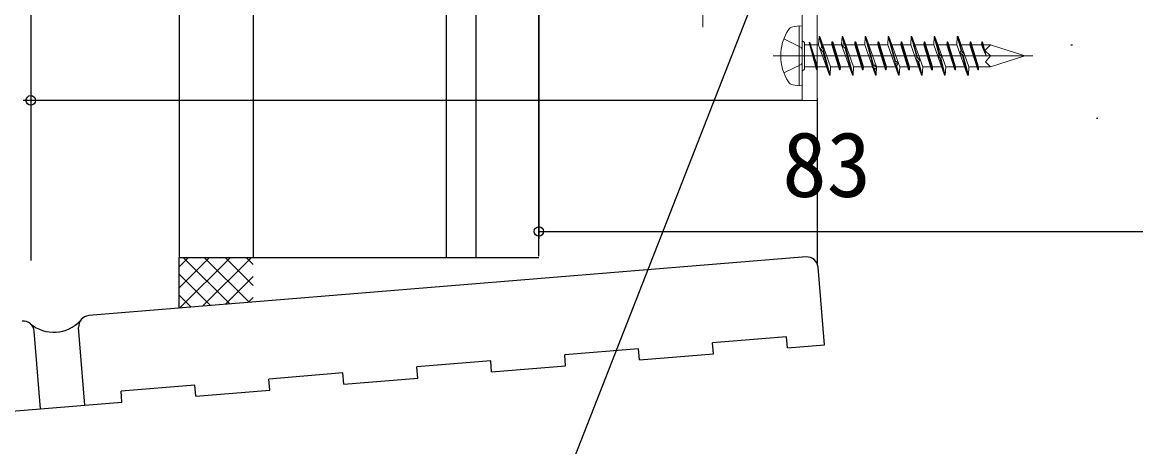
# Model space of a CAD drawing. Units: millimetres, scale not verified. Extents: x -525 to 525, y -783 to 779.
# Drawn here: x -439.2 to -289.1, y -167.9 to -110.7 of the extents above; entities that cross this region are included whole.
import ezdxf
from ezdxf.enums import TextEntityAlignment as Align

# ---------------------------------------------------------------- set-up
doc = ezdxf.new("R2010")
doc.units = ezdxf.units.MM
doc.header["$LTSCALE"] = 4
doc.layers.add('0-2_YKK_11', color=190, linetype='Continuous', lineweight=18)
doc.layers.add('0-5_YKK_13', color=4, linetype='Continuous', lineweight=18)
for name, color, linetype in [('0-4_YKK_12', 2, 'Continuous'), ('0-6_YKK_D', 6, 'Continuous'), ('0-8_YSS_K', 3, 'Continuous'), ('0-9_YSS_KE', 3, 'Continuous')]:
    doc.layers.add(name, color=color, linetype=linetype)
doc.styles.add('ＭＳ ゴシック', font='')
doc.styles.get('ＭＳ ゴシック').set_extended_font_data('MS Gothic')

msp = doc.modelspace()

# ---------------------------------------------------------------- linework, layer by layer
at = {"layer": '0-2_YKK_11'}
msp.add_lwpolyline([(-357.042, -96.217), (-332.042, -96.217), (-332.042, -121.217), (-334.042, -121.217), (-334.042, -98.217), (-357.042, -98.217)], close=True, dxfattribs=at)
at = {"layer": '0-4_YKK_12'}
for p, q in [((-418.042, 122.823), (-418.042, -142.405)), ((-408.031, -142.404), (-408.031, 122.823)), ((-381.992, -142.4), (-381.992, 122.823)), ((-377.992, -142.4), (-377.992, 122.823)), ((-369.542, -142.217), (-369.542, 122.823)), ((-418.042, -142.405), (-369.542, -142.398))]:
    msp.add_line(p, q, dxfattribs=at)
at = {"layer": '0-5_YKK_13'}
for p, q in [((-347.428, -91.561), (-347.428, -111.362)), ((-334.442, -111.155), (-335.313, -111.308)), ((-334.442, -111.155), (-334.442, -119.279)), ((-334.442, -111.155), (-334.042, -111.225)), ((-334.042, -111.225), (-334.042, -119.208)), ((-336.522, -112.917), (-334.185, -114.072)), ((-333.742, -113.417), (-334.042, -113.17)), ((-333.742, -113.417), (-333.742, -117.017)), ((-333.042, -113.717), (-333.742, -113.717)), ((-333.123, -113.417), (-332.131, -117.117)), ((-333.123, -113.417), (-333.019, -113.417)), ((-333.019, -113.417), (-332.028, -117.117)), ((-332.007, -116.717), (-333.019, -113.417)), ((-332.927, -113.717), (-331.842, -113.717)), ((-331.784, -112.617), (-331.842, -113.717)), ((-331.842, -113.717), (-330.391, -117.817)), ((-331.784, -112.617), (-331.68, -112.617)), ((-331.395, -114.069), (-331.784, -112.617)), ((-331.68, -112.617), (-331.269, -114.154)), ((-330.229, -116.717), (-331.68, -112.617)), ((-331.611, -114.368), (-331.459, -114.026)), ((-331.095, -114.27), (-331.459, -114.026)), ((-331.291, -113.717), (-330.064, -113.717)), ((-330.043, -113.317), (-330.064, -113.717)), ((-330.064, -113.717), (-329.025, -117.117)), ((-330.043, -113.317), (-329.025, -117.117)), ((-330.043, -113.317), (-329.94, -113.317)), ((-329.94, -113.317), (-328.922, -117.117)), ((-328.901, -116.717), (-329.94, -113.317)), ((-329.818, -113.717), (-328.736, -113.717)), ((-328.678, -112.617), (-328.736, -113.717)), ((-328.736, -113.717), (-327.285, -117.817)), ((-328.678, -112.617), (-328.408, -113.626)), ((-328.678, -112.617), (-328.575, -112.617)), ((-328.674, -113.891), (-328.522, -113.549)), ((-328.674, -113.891), (-328.158, -113.793)), ((-328.674, -113.891), (-328.31, -114.135)), ((-328.575, -112.617), (-328.282, -113.71)), ((-327.124, -116.717), (-328.575, -112.617)), ((-328.158, -113.793), (-328.522, -113.549)), ((-328.158, -113.793), (-328.31, -114.135)), ((-328.221, -113.935), (-327.181, -117.817)), ((-328.185, -113.717), (-326.96, -113.717)), ((-326.939, -113.317), (-326.96, -113.717)), ((-326.96, -113.717), (-325.919, -117.117)), ((-326.938, -113.317), (-325.919, -117.117)), ((-326.938, -113.317), (-326.834, -113.317)), ((-326.834, -113.317), (-325.816, -117.117)), ((-325.797, -116.717), (-326.834, -113.317)), ((-326.712, -113.717), (-325.63, -113.717)), ((-325.572, -112.617), (-325.63, -113.717)), ((-325.63, -113.717), (-324.179, -117.817)), ((-325.572, -112.617), (-325.469, -112.617)), ((-325.572, -112.617), (-324.499, -116.624)), ((-324.018, -116.717), (-325.469, -112.617)), ((-325.469, -112.617), (-324.434, -116.478)), ((-325.079, -113.717), (-323.856, -113.717)), ((-323.835, -113.317), (-323.856, -113.717)), ((-323.856, -113.717), (-322.814, -117.117)), ((-323.832, -113.317), (-322.814, -117.117)), ((-323.832, -113.317), (-323.728, -113.317)), ((-323.728, -113.317), (-322.71, -117.117)), ((-322.692, -116.717), (-323.728, -113.317)), ((-323.606, -113.717), (-322.524, -113.717)), ((-322.466, -112.617), (-322.524, -113.717)), ((-322.524, -113.717), (-321.073, -117.817)), ((-322.466, -112.617), (-321.536, -116.089)), ((-322.466, -112.617), (-322.363, -112.617)), ((-322.363, -112.617), (-321.471, -115.944)), ((-320.912, -116.717), (-322.363, -112.617)), ((-321.974, -113.717), (-320.752, -113.717)), ((-320.731, -113.317), (-320.752, -113.717)), ((-320.752, -113.717), (-319.708, -117.117)), ((-320.726, -113.317), (-319.708, -117.117)), ((-320.726, -113.317), (-320.622, -113.317)), ((-320.622, -113.317), (-319.604, -117.117)), ((-319.588, -116.717), (-320.622, -113.317)), ((-320.501, -113.717), (-319.418, -113.717)), ((-319.361, -112.617), (-319.418, -113.717)), ((-319.418, -113.717), (-317.967, -117.817)), ((-319.361, -112.617), (-318.573, -115.555)), ((-319.361, -112.617), (-319.257, -112.617)), ((-319.257, -112.617), (-318.489, -115.484)), ((-317.806, -116.717), (-319.257, -112.617)), ((-318.868, -113.717), (-317.647, -113.717)), ((-317.626, -113.317), (-317.647, -113.717)), ((-317.647, -113.717), (-316.602, -117.117)), ((-317.62, -113.317), (-316.602, -117.117)), ((-317.62, -113.317), (-317.517, -113.317)), ((-317.517, -113.317), (-316.498, -117.117)), ((-316.484, -116.717), (-317.517, -113.317)), ((-317.395, -113.717), (-316.312, -113.717)), ((-316.255, -112.617), (-316.312, -113.717)), ((-316.312, -113.717), (-314.861, -117.817)), ((-316.255, -112.617), (-315.611, -115.02)), ((-316.255, -112.617), (-316.151, -112.617)), ((-316.151, -112.617), (-315.502, -115.041)), ((-314.7, -116.717), (-316.151, -112.617)), ((-315.762, -113.717), (-314.543, -113.717)), ((-314.522, -113.317), (-314.543, -113.717)), ((-314.543, -113.717), (-313.496, -117.117)), ((-314.514, -113.317), (-313.496, -117.117)), ((-314.514, -113.317), (-314.411, -113.317)), ((-314.411, -113.317), (-313.393, -117.117)), ((-314.411, -113.317), (-313.38, -116.717)), ((-314.289, -113.717), (-313.207, -113.717)), ((-313.149, -112.617), (-313.207, -113.717)), ((-313.207, -113.717), (-311.756, -117.817)), ((-313.149, -112.617), (-312.641, -114.513)), ((-313.149, -112.617), (-313.045, -112.617)), ((-313.045, -112.617), (-312.515, -114.597)), ((-311.594, -116.717), (-313.045, -112.617)), ((-312.656, -113.717), (-311.439, -113.717)), ((-311.418, -113.317), (-311.439, -113.717)), ((-311.439, -113.717), (-310.39, -117.117)), ((-311.409, -113.317), (-310.39, -117.117)), ((-311.409, -113.317), (-311.305, -113.317)), ((-311.305, -113.317), (-310.287, -117.117)), ((-310.275, -116.717), (-311.305, -113.317)), ((-311.184, -113.717), (-309.877, -113.717)), ((-309.856, -113.317), (-309.526, -114.546)), ((-309.856, -113.317), (-309.752, -113.317)), ((-309.752, -113.317), (-309.243, -115.217)), ((-309.645, -113.717), (-308.659, -113.717)), ((-304.042, -115.217), (-308.659, -113.717)), ((-337.962, -115.217), (-302.971, -115.217)), ((-334.185, -114.072), (-334.042, -114.34)), ((-331.611, -114.368), (-331.095, -114.27)), ((-331.611, -114.368), (-331.247, -114.611)), ((-330.391, -117.817), (-331.25, -114.61)), ((-331.095, -114.27), (-331.247, -114.611)), ((-331.184, -114.469), (-330.287, -117.817)), ((-328.286, -114.08), (-327.285, -117.817)), ((-318.682, -115.798), (-318.53, -115.457)), ((-318.166, -115.7), (-318.53, -115.457)), ((-315.744, -115.322), (-315.593, -114.98)), ((-315.229, -115.223), (-315.744, -115.322)), ((-315.744, -115.322), (-315.381, -115.565)), ((-315.229, -115.223), (-315.593, -114.98)), ((-315.483, -115.496), (-314.861, -117.817)), ((-315.229, -115.223), (-315.381, -115.565)), ((-315.369, -115.538), (-314.758, -117.817)), ((-312.807, -114.845), (-312.656, -114.503)), ((-312.292, -114.746), (-312.807, -114.845)), ((-312.807, -114.845), (-312.444, -115.088)), ((-312.292, -114.746), (-312.656, -114.503)), ((-312.496, -115.053), (-311.756, -117.817)), ((-312.292, -114.746), (-312.444, -115.088)), ((-312.406, -115.003), (-311.652, -117.817)), ((-308.659, -115.217), (-309.344, -116.036)), ((-304.042, -115.217), (-308.659, -116.717)), ((-308.659, -115.217), (-304.042, -115.217)), ((-336.522, -117.517), (-334.185, -116.362)), ((-334.185, -116.362), (-334.042, -116.094)), ((-333.742, -117.017), (-334.042, -117.263)), ((-333.742, -116.717), (-332.238, -116.717)), ((-332.028, -117.117), (-332.007, -116.717)), ((-332.007, -116.717), (-330.78, -116.717)), ((-330.287, -117.817), (-330.229, -116.717)), ((-330.229, -116.717), (-329.148, -116.717)), ((-328.922, -117.117), (-328.901, -116.717)), ((-328.901, -116.717), (-327.674, -116.717)), ((-327.181, -117.817), (-327.124, -116.717)), ((-327.124, -116.717), (-326.042, -116.717)), ((-325.797, -116.717), (-325.817, -117.117)), ((-325.797, -116.717), (-324.568, -116.717)), ((-324.556, -116.752), (-324.404, -116.41)), ((-324.04, -116.653), (-324.556, -116.752)), ((-324.556, -116.752), (-324.192, -116.995)), ((-324.444, -116.827), (-324.179, -117.817)), ((-324.04, -116.653), (-324.404, -116.41)), ((-324.318, -116.911), (-324.075, -117.817)), ((-324.04, -116.653), (-324.192, -116.995)), ((-324.075, -117.817), (-324.018, -116.717)), ((-324.018, -116.717), (-322.936, -116.717)), ((-322.692, -116.717), (-322.713, -117.117)), ((-322.692, -116.717), (-321.462, -116.717)), ((-321.619, -116.275), (-321.467, -115.933)), ((-321.619, -116.275), (-321.103, -116.177)), ((-321.619, -116.275), (-321.255, -116.519)), ((-321.103, -116.177), (-321.467, -115.933)), ((-321.457, -116.383), (-321.073, -117.817)), ((-321.331, -116.468), (-320.97, -117.817)), ((-321.103, -116.177), (-321.255, -116.519)), ((-320.97, -117.817), (-320.912, -116.717)), ((-320.912, -116.717), (-319.831, -116.717)), ((-319.588, -116.717), (-319.609, -117.117)), ((-319.588, -116.717), (-318.357, -116.717)), ((-318.166, -115.7), (-318.682, -115.798)), ((-318.682, -115.798), (-318.318, -116.042)), ((-318.47, -115.94), (-317.967, -117.817)), ((-318.344, -116.024), (-317.864, -117.817)), ((-318.166, -115.7), (-318.318, -116.042)), ((-317.864, -117.817), (-317.806, -116.717)), ((-317.806, -116.717), (-316.725, -116.717)), ((-316.484, -116.717), (-316.505, -117.117)), ((-316.484, -116.717), (-315.251, -116.717)), ((-314.758, -117.817), (-314.7, -116.717)), ((-314.7, -116.717), (-313.619, -116.717)), ((-313.38, -116.717), (-313.4, -117.117)), ((-313.38, -116.717), (-312.145, -116.717)), ((-311.652, -117.817), (-311.594, -116.717)), ((-311.594, -116.717), (-310.514, -116.717)), ((-310.275, -116.717), (-310.287, -117.117)), ((-310.275, -116.717), (-308.659, -116.717)), ((-309.344, -116.036), (-308.659, -116.717)), ((-332.131, -117.117), (-332.028, -117.117)), ((-330.391, -117.817), (-330.287, -117.817)), ((-329.025, -117.117), (-328.922, -117.117)), ((-327.285, -117.817), (-327.181, -117.817)), ((-325.919, -117.117), (-325.816, -117.117)), ((-324.179, -117.817), (-324.075, -117.817)), ((-322.814, -117.117), (-322.71, -117.117)), ((-321.073, -117.817), (-320.97, -117.817)), ((-319.708, -117.117), (-319.604, -117.117)), ((-317.967, -117.817), (-317.864, -117.817)), ((-316.602, -117.117), (-316.498, -117.117)), ((-314.861, -117.817), (-314.758, -117.817)), ((-313.496, -117.117), (-313.393, -117.117)), ((-311.756, -117.817), (-311.652, -117.817)), ((-310.39, -117.117), (-310.287, -117.117)), ((-334.442, -119.279), (-335.313, -119.125)), ((-334.442, -119.279), (-334.042, -119.208))]:
    msp.add_line(p, q, dxfattribs=at)
for points in [[(-309.856, -113.317), (-309.877, -113.717), (-309.243, -115.217)], [(-308.659, -115.217), (-309.426, -114.485), (-308.659, -113.717)]]:
    msp.add_lwpolyline(points, dxfattribs=at)
for centre, radius, start, end in [((-330.442, -115.217), 6.5, 147.34138, 212.65862), ((-335.157, -112.195), 0.9, 100, 147.34138), ((-335.157, -118.239), 0.9, 212.65862, 260)]:
    msp.add_arc(centre, radius, start, end, dxfattribs=at)
at = {"layer": '0-6_YKK_D'}
for p, q in [((-369.542, -107.917), (-369.542, -139.887)), ((-334.042, -121.217), (-439.042, -121.217)), ((-369.542, -138.887), (-286.542, -138.887))]:
    msp.add_line(p, q, dxfattribs=at)
for points in [[(-336.958, -98.217), (-337.887, -100.592), (-373.795, -192.402)], [(-438.042, -107.217), (-438.042, -121.217), (-438.042, -142.835)]]:
    msp.add_lwpolyline(points, dxfattribs=at)
for centre in [(-438.042, -121.217), (-369.542, -138.887)]:
    msp.add_circle(centre, 0.637, dxfattribs=at)
at = {"layer": '0-8_YSS_K'}
for p, q in [((-297.821, -113.722), (-297.621, -113.722)), ((-332.042, -120.917), (-332.042, -143.229)), ((-294.381, -123.624), (-294.181, -123.624)), ((-418.042, -149.256), (-418.042, -142.398)), ((-418.042, -143.666), (-416.774, -142.398)), ((-418.042, -146.495), (-413.946, -142.398)), ((-417.968, -149.249), (-411.117, -142.398)), ((-411.213, -148.658), (-417.473, -142.398)), ((-414.869, -148.978), (-408.289, -142.398)), ((-408.612, -148.431), (-414.644, -142.398)), ((-408.041, -146.173), (-411.816, -142.398)), ((-408.042, -143.344), (-408.987, -142.398)), ((-413.813, -148.886), (-418.042, -144.658)), ((-411.769, -148.707), (-408.041, -144.979)), ((-416.414, -149.113), (-418.042, -147.486)), ((-408.669, -148.436), (-408.041, -147.807)), ((-336.167, -153.089), (-346.133, -153.905)), ((-336.044, -154.584), (-336.167, -153.089)), ((-336.044, -154.584), (-331.063, -154.177)), ((-356.1, -154.721), (-366.067, -155.537)), ((-365.944, -157.032), (-366.067, -155.537)), ((-355.978, -156.216), (-356.1, -154.721)), ((-376.033, -156.353), (-386, -157.168)), ((-385.878, -158.663), (-386, -157.168)), ((-375.911, -157.848), (-376.033, -156.353)), ((-375.911, -157.848), (-365.944, -157.032)), ((-405.811, -160.295), (-405.933, -158.8)), ((-395.844, -159.479), (-385.878, -158.663)), ((-425.744, -161.926), (-425.867, -160.431)), ((-415.778, -161.111), (-405.811, -160.295)), ((-430.728, -162.334), (-425.744, -161.926)), ((-441.691, -163.232), (-436.708, -162.824)), ((-436.708, -162.824), (-430.728, -162.334))]:
    msp.add_line(p, q, dxfattribs=at)
for points in [[(-355.978, -156.216), (-346.011, -155.4), (-346.133, -153.905)], [(-395.844, -159.479), (-395.967, -157.984), (-405.933, -158.8)], [(-415.778, -161.111), (-415.9, -159.616), (-425.867, -160.431)]]:
    msp.add_lwpolyline(points, dxfattribs=at)
msp.add_arc((-434.934, -147.612), 4.881, 229.74574, 317.619, dxfattribs=at)
at = {"layer": '0-9_YSS_KE'}
for p, q in [((-333.537, -142.339), (-430.212, -150.252)), ((-331.063, -154.177), (-331.92, -143.712)), ((-436.708, -162.824), (-437.564, -152.359)), ((-430.728, -162.334), (-431.584, -151.869))]:
    msp.add_line(p, q, dxfattribs=at)
for centre, start, end in [((-333.415, -143.834), 4.67924, 94.67924), ((-439.059, -152.481), 4.67924, 94.67924), ((-430.089, -151.747), 94.67924, 184.67924)]:
    msp.add_arc(centre, 1.5, start, end, dxfattribs=at)

# ---------------------------------------------------------------- texts
at = {"layer": '0-6_YKK_D', "style": 'ＭＳ ゴシック'}
msp.add_text('83', height=8.798, dxfattribs=at).set_placement((-336.735, -136.887), align=Align.BOTTOM_LEFT)

doc.saveas('drawing.dxf')
